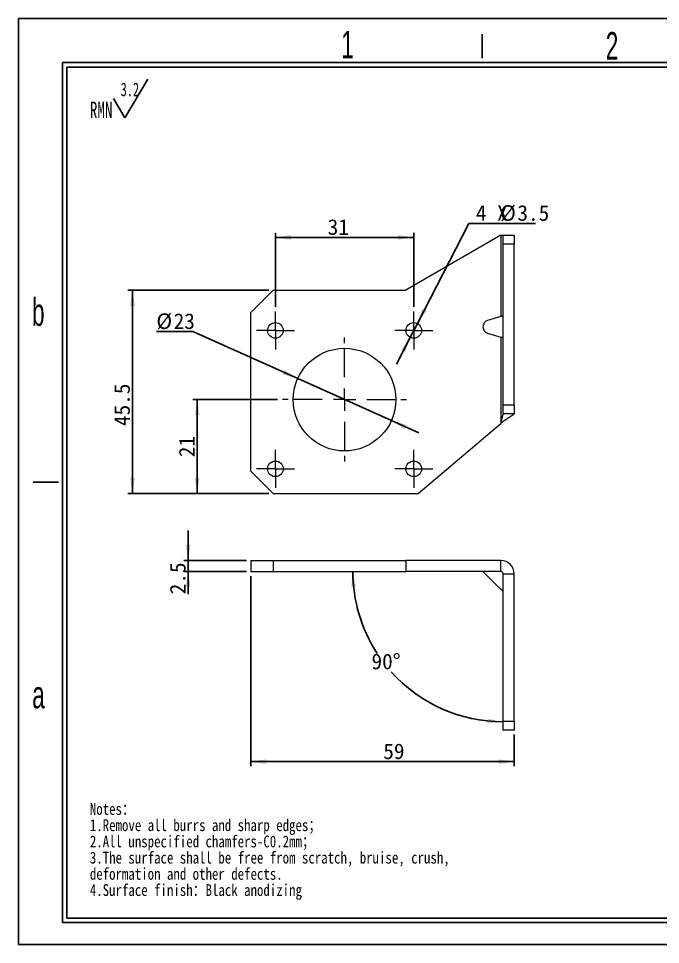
# Model space of a CAD drawing. Header units: millimetres. Extents: x 2 to 295, y 1 to 209.
# Drawn here: x 1.8 to 145.6, y 1.3 to 208.7 of the extents above; entities that cross this region are included whole.
import ezdxf

# ---------------------------------------------------------------- set-up
doc = ezdxf.new("R2010")
doc.units = ezdxf.units.MM
doc.linetypes.add('CENTER', pattern=[10.16, 6.35, -1.27, 1.27, -1.27])
doc.layers.add('DIM', color=5, linetype='Continuous')
doc.layers.add('SLD-0', color=179, linetype='Continuous')
doc.layers.add('中心线', color=1, linetype='CENTER', lineweight=15)
doc.styles.add('SLDTEXTSTYLE0', font='SIMSUN.TTC', dxfattribs={"width": 0.67})
doc.styles.add('SLDTEXTSTYLE14', font='SIMSUN.TTC')
doc.styles.add('SLDTEXTSTYLE3', font='SIMSUN.TTC', dxfattribs={"width": 0.8, "bigfont": 'bigfont'})
doc.styles.add('SLDTEXTSTYLE4', font='SIMSUN.TTC', dxfattribs={"width": 0.8})
doc.styles.add('SLDTEXTSTYLE7', font='GOTHIC.TTF', dxfattribs={"width": 0.61171})
doc.dimstyles.new('SLDDIMSTYLE0', dxfattribs={"dimtxt": 3.5, "dimasz": 3.5, "dimexe": 0, "dimexo": 0.0625, "dimgap": 0.875, "dimtad": 2, "dimrnd": 1e-09, "dimzin": 12, "dimdsep": 46, "dimtxsty": 'SLDTEXTSTYLE0', "dimsah": 1, "dimcen": 0.09, "dimadec": 0, "dimazin": 3, "dimtfac": 1, "dimtofl": 0, "dimtmove": 0, "dimatfit": 3, "dimfxl": 0, "dimfrac": 2, "dimtolj": 1, "dimtzin": 12, "dimarcsym": 0})
doc.dimstyles.new('SLDDIMSTYLE1', dxfattribs={"dimtxt": 3.5, "dimasz": 3.5, "dimexe": 0, "dimexo": 0.0625, "dimgap": 0.875, "dimtad": 0, "dimtih": 1, "dimtoh": 1, "dimrnd": 1e-09, "dimzin": 12, "dimdsep": 46, "dimtxsty": 'SLDTEXTSTYLE0', "dimsah": 1, "dimcen": 0, "dimadec": 0, "dimazin": 3, "dimtfac": 1, "dimtmove": 0, "dimatfit": 3, "dimfxl": 0, "dimfrac": 2, "dimtolj": 1, "dimtzin": 12, "dimarcsym": 0})
doc.dimstyles.new('SLDDIMSTYLE2', dxfattribs={"dimtxt": 3.5, "dimasz": 3.5, "dimexe": 0, "dimexo": 0.0625, "dimgap": 0.875, "dimtad": 2, "dimrnd": 1e-09, "dimzin": 12, "dimdsep": 46, "dimtxsty": 'SLDTEXTSTYLE0', "dimsah": 1, "dimcen": 0.09, "dimadec": 0, "dimazin": 3, "dimtfac": 1, "dimtmove": 0, "dimatfit": 0, "dimfxl": 0, "dimfrac": 2, "dimtolj": 1, "dimtzin": 12, "dimarcsym": 0})
doc.dimstyles.new('SLDDIMSTYLE3', dxfattribs={"dimtxt": 3.5, "dimasz": 3.5, "dimexe": 0, "dimexo": 0.0625, "dimgap": 0.875, "dimtad": 0, "dimtih": 1, "dimtoh": 1, "dimdec": 4, "dimzin": 12, "dimdsep": 46, "dimtxsty": 'SLDTEXTSTYLE0', "dimsah": 1, "dimcen": 0.09, "dimadec": 1, "dimazin": 3, "dimtfac": 1, "dimtdec": 1, "dimtofl": 0, "dimtmove": 0, "dimatfit": 3, "dimfxl": 0, "dimfrac": 2, "dimtolj": 1, "dimtzin": 12, "dimarcsym": 0})

# ---------------------------------------------------------------- blocks, each defined once
blk = doc.blocks.new('SW_NOTE_0')
at = {"layer": 'SLD-0', "color": 0}
for q in [(12.98, 9.35), (5.31, 5.02)]:
    blk.add_line((7.87, 0.69), q, dxfattribs=at)
at = {"layer": 'SLD-0', "color": 0, "attachment_point": 1, "style": 'SLDTEXTSTYLE0'}
for s, insert, char_height in [('3.2', (6.9, 8.55), 3.032), ('RMN', (0, 4.31), 3.704)]:
    blk.add_mtext(s, dxfattribs=dict(at, insert=insert, char_height=char_height))
blk = doc.blocks.new('SW_NOTE_1')
at = {"layer": 'SLD-0', "color": 0, "char_height": 2.6458, "attachment_point": 1}
for s, insert, style in [('Notes\\M+18146', (0, 3.08), 'SLDTEXTSTYLE3'), ('1.Remove all burrs and sharp edges\\M+18147', (0, -0.55), 'SLDTEXTSTYLE3'), ('2.All unspecified chamfers-C0.2mm\\M+18147', (0, -4.19), 'SLDTEXTSTYLE3'), ('3.The surface shall be free from scratch, bruise, crush, ', (0, -7.82), 'SLDTEXTSTYLE4'), ('deformation and other defects.', (0, -11.45), 'SLDTEXTSTYLE4'), ('4.Surface finish\\M+18146Black anodizing', (0, -15.08), 'SLDTEXTSTYLE3')]:
    blk.add_mtext(s, dxfattribs=dict(at, insert=insert, style=style))
blk = doc.blocks.new('_D')
at = {"layer": 'DIM'}
for p, q in [((57.87, 147.82), (26.34, 147.82)), ((27.34, 102.32), (27.34, 147.82)), ((57.87, 102.32), (26.34, 102.32))]:
    blk.add_line(p, q, dxfattribs=at)
for points in [[(27.34, 147.82), (26.8, 144.32), (27.88, 144.32)], [(27.34, 102.32), (27.88, 105.82), (26.8, 105.82)]]:
    blk.add_solid(points, dxfattribs=at)
at = {"layer": 'DIM', "insert": (23.27, 117.4), "char_height": 3.5, "attachment_point": 1, "rotation": 90, "style": 'SLDTEXTSTYLE14'}
blk.add_mtext('45.5', dxfattribs=at)
blk = doc.blocks.new('_D_1')
at = {"layer": 'DIM'}
for p, q in [((59.87, 123.32), (40.84, 123.32)), ((41.84, 123.32), (41.84, 102.32)), ((57.87, 102.32), (40.84, 102.32))]:
    blk.add_line(p, q, dxfattribs=at)
for points in [[(41.84, 123.32), (41.3, 119.82), (42.38, 119.82)], [(41.84, 102.32), (42.38, 105.82), (41.3, 105.82)]]:
    blk.add_solid(points, dxfattribs=at)
at = {"layer": 'DIM', "insert": (37.76, 110.43), "char_height": 3.5, "attachment_point": 1, "rotation": 90, "style": 'SLDTEXTSTYLE14'}
blk.add_mtext('21', dxfattribs=at)
blk = doc.blocks.new('_D_2')
at = {"layer": 'DIM'}
for p, q in [((40.88, 138.57), (32.7, 138.57)), ((64.38, 128.03), (40.88, 138.57)), ((85.36, 118.61), (64.38, 128.03)), ((85.36, 118.61), (91.5, 115.85))]:
    blk.add_line(p, q, dxfattribs=at)
for points in [[(64.38, 128.03), (61.4, 129.95), (60.96, 128.97)], [(85.36, 118.61), (88.33, 116.69), (88.77, 117.67)]]:
    blk.add_solid(points, dxfattribs=at)
at = {"layer": 'DIM', "char_height": 3.5, "attachment_point": 1, "style": 'SLDTEXTSTYLE14'}
for s, insert in [('%%c', (32.7, 142.64)), ('23', (36.57, 142.64))]:
    blk.add_mtext(s, dxfattribs=dict(at, insert=insert))
blk = doc.blocks.new('_D_3')
at = {"layer": 'DIM'}
for p, q in [((59.37, 144.07), (59.37, 160.65)), ((90.37, 144.07), (90.37, 160.65)), ((59.37, 159.65), (90.37, 159.65))]:
    blk.add_line(p, q, dxfattribs=at)
for points in [[(59.37, 159.65), (62.87, 159.11), (62.87, 160.19)], [(90.37, 159.65), (86.87, 160.19), (86.87, 159.11)]]:
    blk.add_solid(points, dxfattribs=at)
at = {"layer": 'DIM', "insert": (71.08, 163.72), "char_height": 3.5, "attachment_point": 1, "style": 'SLDTEXTSTYLE14'}
blk.add_mtext('31', dxfattribs=at)
blk = doc.blocks.new('_D_4')
at = {"layer": 'DIM'}
for p, q in [((91.17, 140.37), (102.69, 162.8)), ((102.69, 162.8), (117.67, 162.8)), ((89.57, 137.26), (91.17, 140.37)), ((89.57, 137.26), (86.49, 131.27))]:
    blk.add_line(p, q, dxfattribs=at)
for points in [[(91.17, 140.37), (93.25, 143.24), (92.29, 143.73)], [(89.57, 137.26), (87.49, 134.39), (88.45, 133.9)]]:
    blk.add_solid(points, dxfattribs=at)
at = {"layer": 'DIM', "char_height": 3.5, "attachment_point": 1, "style": 'SLDTEXTSTYLE14'}
for s, insert in [('4 X ', (104.28, 166.87)), ('%%c', (109.72, 166.87)), ('3.5', (113.59, 166.87))]:
    blk.add_mtext(s, dxfattribs=dict(at, insert=insert))
blk = doc.blocks.new('SW_CENTERMARKSYMBOL_0')
at = {"layer": '中心线', "color": 0}
for p, q in [((0, 2.5), (0, 4.25)), ((0, 0), (0, 2.5)), ((-2.5, 0), (-4.25, 0)), ((0, 0), (-2.5, 0)), ((0, 0), (0, -2.5)), ((0, 0), (2.5, 0)), ((2.5, 0), (4.25, 0)), ((0, -2.5), (0, -4.25))]:
    blk.add_line(p, q, dxfattribs=at)
blk = doc.blocks.new('SW_CENTERMARKSYMBOL_1')
at = {"layer": '中心线', "color": 0}
for p, q in [((0, 2.5), (0, 4.25)), ((0, 0), (0, 2.5)), ((-2.5, 0), (-4.25, 0)), ((0, 0), (-2.5, 0)), ((0, 0), (0, -2.5)), ((0, 0), (2.5, 0)), ((2.5, 0), (4.25, 0)), ((0, -2.5), (0, -4.25))]:
    blk.add_line(p, q, dxfattribs=at)
blk = doc.blocks.new('SW_CENTERMARKSYMBOL_2')
at = {"layer": '中心线', "color": 0}
for p, q in [((0, 2.5), (0, 4.25)), ((0, 0), (0, 2.5)), ((-2.5, 0), (-4.25, 0)), ((0, 0), (-2.5, 0)), ((0, 0), (0, -2.5)), ((0, 0), (2.5, 0)), ((2.5, 0), (4.25, 0)), ((0, -2.5), (0, -4.25))]:
    blk.add_line(p, q, dxfattribs=at)
blk = doc.blocks.new('SW_CENTERMARKSYMBOL_3')
at = {"layer": '中心线', "color": 0}
for p, q in [((0, 2.5), (0, 4.25)), ((0, 0), (0, 2.5)), ((-2.5, 0), (-4.25, 0)), ((0, 0), (-2.5, 0)), ((0, 0), (0, -2.5)), ((0, 0), (2.5, 0)), ((2.5, 0), (4.25, 0)), ((0, -2.5), (0, -4.25))]:
    blk.add_line(p, q, dxfattribs=at)
blk = doc.blocks.new('SW_CENTERMARKSYMBOL_4')
at = {"layer": '中心线', "color": 0}
for p, q in [((0, 5), (0, 14)), ((0, 0), (0, 2.5)), ((-5, 0), (-14, 0)), ((0, 0), (-2.5, 0)), ((0, 0), (0, -2.5)), ((0, 0), (2.5, 0)), ((5, 0), (14, 0)), ((0, -5), (0, -14))]:
    blk.add_line(p, q, dxfattribs=at)
blk = doc.blocks.new('_D_14')
at = {"layer": 'DIM'}
for start, end in [(180, 213.1107), (221.8599, 270)]:
    blk.add_arc((110.37, 84.81), 33.65, start, end, dxfattribs=at)
for points in [[(76.72, 84.81), (76.36, 81.29), (77.44, 81.35)], [(110.37, 51.16), (106.9, 51.88), (106.85, 50.8)]]:
    blk.add_solid(points, dxfattribs=at)
at = {"layer": 'DIM', "insert": (80.9, 66.43), "char_height": 3.5, "attachment_point": 1, "style": 'SLDTEXTSTYLE14'}
blk.add_mtext('90°', dxfattribs=at)
blk = doc.blocks.new('_D_15')
at = {"layer": 'DIM'}
for p, q in [((53.87, 83.81), (53.87, 41.24)), ((112.87, 48.31), (112.87, 41.24)), ((53.87, 42.24), (112.87, 42.24))]:
    blk.add_line(p, q, dxfattribs=at)
for points in [[(53.87, 42.24), (57.37, 41.7), (57.37, 42.78)], [(112.87, 42.24), (109.37, 42.78), (109.37, 41.7)]]:
    blk.add_solid(points, dxfattribs=at)
at = {"layer": 'DIM', "insert": (83.54, 46.31), "char_height": 3.5, "attachment_point": 1, "style": 'SLDTEXTSTYLE14'}
blk.add_mtext('59', dxfattribs=at)
blk = doc.blocks.new('_D_16')
at = {"layer": 'DIM'}
for p, q in [((39.82, 87.31), (39.82, 94.04)), ((52.87, 87.31), (38.82, 87.31)), ((39.82, 87.31), (39.82, 84.81)), ((52.87, 84.81), (38.82, 84.81)), ((39.82, 84.81), (39.82, 79.72))]:
    blk.add_line(p, q, dxfattribs=at)
for points in [[(39.82, 87.31), (40.36, 90.81), (39.28, 90.81)], [(39.82, 84.81), (39.28, 81.31), (40.36, 81.31)]]:
    blk.add_solid(points, dxfattribs=at)
at = {"layer": 'DIM', "insert": (35.74, 79.72), "char_height": 3.5, "attachment_point": 1, "rotation": 90, "style": 'SLDTEXTSTYLE14'}
blk.add_mtext('2.5', dxfattribs=at)

msp = doc.modelspace()

# ---------------------------------------------------------------- linework, layer by layer
at = {"color": 7, "linetype": 'Continuous', "lineweight": 15}
for p, q in [((109.86876, 160.11728), (88.56454, 147.81729)), ((109.86876, 160.11728), (110.36878, 160.11728)), ((109.86876, 160.11728), (109.86876, 141.96235)), ((110.36878, 160.11728), (112.86878, 160.11728)), ((110.36878, 158.11728), (110.36878, 160.11728)), ((112.86878, 160.11728), (112.86878, 158.11728)), ((112.86878, 158.11728), (110.36878, 158.11728)), ((110.36878, 122.11729), (110.36878, 158.11728)), ((112.86878, 122.11729), (112.86878, 158.11728)), ((53.86876, 142.81729), (58.86876, 147.81729)), ((58.86876, 147.81729), (88.56454, 147.81729)), ((53.86876, 107.31729), (53.86876, 142.81729)), ((109.86876, 141.96235), (106.92479, 141.05007)), ((106.92479, 138.1845), (109.86876, 137.27223)), ((109.86876, 137.27223), (109.86876, 117.99607)), ((110.36878, 122.11729), (112.86878, 122.11729)), ((110.36878, 120.11729), (110.36878, 122.11729)), ((112.86878, 122.11729), (112.86878, 120.11729)), ((112.86878, 120.11729), (110.36878, 120.11729)), ((91.39018, 102.31729), (109.86876, 117.99607)), ((53.86876, 107.31729), (58.86876, 102.31729)), ((58.86876, 102.31729), (91.39018, 102.31729)), ((53.86876, 87.31284), (53.86876, 84.81284)), ((53.86876, 87.31284), (58.86876, 87.31284)), ((58.86876, 87.31284), (58.86876, 84.81284)), ((58.86876, 87.31284), (88.56454, 87.31284)), ((88.56454, 87.31284), (88.56454, 84.81284)), ((109.86876, 87.31284), (88.56454, 87.31284)), ((109.86876, 84.81284), (109.86876, 87.31284)), ((53.86876, 84.81284), (58.86876, 84.81284)), ((58.86876, 84.81284), (88.56454, 84.81284)), ((109.86876, 84.81284), (88.56454, 84.81284)), ((110.36878, 84.31284), (112.86878, 84.31284)), ((110.36878, 51.31284), (110.36878, 84.31284)), ((112.86878, 51.31284), (112.86878, 84.31284)), ((110.36878, 51.31284), (112.86878, 51.31284)), ((110.36878, 49.31284), (110.36878, 51.31284)), ((112.86878, 51.31284), (112.86878, 49.31284)), ((112.86878, 49.31284), (110.36878, 49.31284))]:
    msp.add_line(p, q, dxfattribs=at)
at = {"color": 7, "linetype": 'Continuous', "lineweight": 15, "flags": 128}
msp.add_lwpolyline([(105.86878, 84.81284), (108.11876, 82.56284), (110.36878, 80.31284)], dxfattribs=at)
at = {"color": 7, "linetype": 'Continuous', "lineweight": 15}
for centre, radius in [((59.36877, 138.81729), 1.75), ((90.36877, 138.81729), 1.75), ((74.86877, 123.31729), 11.5), ((59.36877, 107.81729), 1.75), ((90.36877, 107.81729), 1.75)]:
    msp.add_circle(centre, radius, dxfattribs=at)
for radius in [3, 0.5]:
    msp.add_arc((109.86877, 84.31284), radius, 0, 90, dxfattribs=at)
for points, knots in [([(106.92479, 141.05007), (106.79212, 140.99647), (106.50261, 140.87952), (106.14998, 140.53763), (105.91286, 140.08434), (105.84069, 139.57591), (105.94027, 139.07219), (106.20152, 138.63217), (106.5514, 138.3289), (106.81671, 138.2263), (106.92479, 138.1845)], [0, 0, 0, 0, 0.112393797, 0.245248949, 0.377925025, 0.510595058, 0.643306089, 0.776007986, 0.908750299, 1, 1, 1, 1]), ([(109.86876, 141.96235), (109.92219, 141.97739), (110.02918, 142.0075), (110.17602, 142.02822), (110.28712, 142.0263), (110.35644, 142.0041), (110.36469, 141.97618), (110.36878, 141.96235)], [0, 0, 0, 0, 0.208353407, 0.417170908, 0.615942229, 0.809673444, 1, 1, 1, 1]), ([(110.36878, 137.27223), (110.36387, 137.25719), (110.35405, 137.22707), (110.27409, 137.20636), (110.1568, 137.20827), (110.01584, 137.23047), (109.91749, 137.25839), (109.86876, 137.27223)], [0, 0, 0, 0, 0.208344172, 0.417146418, 0.615930888, 0.809665698, 1, 1, 1, 1]), ([(109.86877, 117.99607), (109.9248, 118.04296), (110.03857, 118.13815), (110.21514, 118.27785), (110.39786, 118.41748), (110.58559, 118.55599), (110.77661, 118.69283), (110.9692, 118.8273), (111.16151, 118.95876), (111.35163, 119.08654), (111.53764, 119.20997), (111.7176, 119.32841), (111.88962, 119.44119), (112.05189, 119.54766), (112.20274, 119.64714), (112.34064, 119.73899), (112.46428, 119.82254), (112.57256, 119.89713), (112.66464, 119.96211), (112.7399, 120.0168), (112.79816, 120.06062), (112.839, 120.09255), (112.86416, 120.11325), (112.86724, 120.11595), (112.86877, 120.11729)], [0, 0, 0, 0, 0.041678872, 0.084620371, 0.128678294, 0.17370678, 0.219560773, 0.266096461, 0.313171716, 0.360646557, 0.408383641, 0.456248812, 0.504111734, 0.551846604, 0.599333003, 0.64645689, 0.693111779, 0.739200154, 0.784635142, 0.829342522, 0.873263104, 0.916355544, 0.958599622, 1, 1, 1, 1]), ([(110.36877, 120.11729), (110.36877, 120.11729), (110.35517, 120.04864), (110.29898, 119.81075), (110.25648, 119.6415), (110.15421, 119.23907), (110.09478, 119.00589), (109.97705, 118.51226), (109.919, 118.25179), (109.86877, 117.99607)], [0, 0, 0, 0, 0.25, 0.25, 0.5, 0.5, 0.75, 0.75, 1, 1, 1, 1])]:
    msp.add_open_spline(points, degree=3, knots=knots, dxfattribs=at)
at = {"layer": 'SLD-0'}
for p, q in [((1.81204, 208.67374), (295.10656, 208.67374)), ((1.81204, 1.29378), (1.81204, 208.67374)), ((12.67482, 7.21892), (12.67482, 197.81098)), ((12.67482, 197.81098), (289.18142, 197.81098)), ((289.18142, 7.21892), (12.67482, 7.21892)), ((295.10656, 1.29378), (1.81204, 1.29378))]:
    msp.add_line(p, q, dxfattribs=at)
at = {"layer": 'SLD-0', "color": 6, "linetype": 'Continuous'}
for p, q in [((105.70104, 199.78603), (105.70104, 205.16949)), ((11.6873, 6.2314), (11.6873, 198.7985)), ((11.6873, 198.7985), (290.16894, 198.7985)), ((10.80456, 104.8527), (5.06807, 104.8527)), ((290.16894, 6.2314), (11.6873, 6.2314))]:
    msp.add_line(p, q, dxfattribs=at)

# ---------------------------------------------------------------- block references
at = {"layer": 'SLD-0'}
msp.add_blockref('SW_NOTE_0', (17.795, 185.75885), dxfattribs=at)
at = {"layer": 'SLD-0', "color": 5}
msp.add_blockref('SW_NOTE_1', (17.795, 29.88535), dxfattribs=at)
at = {"layer": '中心线'}
for name, p in [('SW_CENTERMARKSYMBOL_2', (59.36877, 138.81729)), ('SW_CENTERMARKSYMBOL_3', (90.36877, 138.81729)), ('SW_CENTERMARKSYMBOL_4', (74.86877, 123.31729)), ('SW_CENTERMARKSYMBOL_0', (59.36877, 107.81729)), ('SW_CENTERMARKSYMBOL_1', (90.36877, 107.81729))]:
    msp.add_blockref(name, p, dxfattribs=at)

# ---------------------------------------------------------------- texts
at = {"layer": 'SLD-0', "char_height": 6.17202, "attachment_point": 1, "style": 'SLDTEXTSTYLE7'}
for s, insert in [('1', (74.11098, 205.89882)), ('2', (133.38806, 205.6552)), ('b', (4.83464, 146.01941)), ('a', (4.87979, 60.35108))]:
    msp.add_mtext(s, dxfattribs=dict(at, insert=insert))

# ---------------------------------------------------------------- dimensions: what is measured, and where the dimension line sits
at = {"layer": 'DIM'}
dim = msp.add_diameter_dim_2p(p1=(91.16844, 140.37389), p2=(89.56909, 137.26068), text='4 X <>', dimstyle='SLDDIMSTYLE1', dxfattribs=at)
dim.commit()
dim.dimension.update_dxf_attribs({"geometry": '_D_4', "text_midpoint": (110.97443, 165.33428), "dimtype": 163})
for base, p1, p2, angle, dimstyle, picture, middle in [((90.36877, 159.64743), (59.36877, 143.06729), (90.36877, 143.06729), 0, 'SLDDIMSTYLE0', '_D_3', (72.43682, 159.64743)), ((27.34273, 147.81729), (58.86877, 102.31729), (58.86877, 147.81729), 90, 'SLDDIMSTYLE0', '_D', (27.34273, 120.12157)), ((41.83712, 102.31729), (60.86877, 123.31729), (58.86877, 102.31729), 90, 'SLDDIMSTYLE0', '_D_1', (41.83712, 111.79271)), ((39.8171, 84.81284), (53.86877, 87.31284), (53.86877, 84.81284), 90, 'SLDDIMSTYLE2', '_D_16', (39.8171, 81.76119))]:
    dim = msp.add_linear_dim(base=base, p1=p1, p2=p2, angle=angle, dimstyle=dimstyle, dxfattribs=at)
    dim.commit()
    dim.dimension.update_dxf_attribs({"geometry": picture, "text_midpoint": middle, "dimtype": 160})
dim = msp.add_diameter_dim_2p(p1=(64.37668, 128.02539), p2=(85.36085, 118.60918), dimstyle='SLDDIMSTYLE1', dxfattribs=at)
dim.commit()
dim.dimension.update_dxf_attribs({"geometry": '_D_2', "text_midpoint": (35.9961, 141.10599), "dimtype": 163})
dim = msp.add_angular_dim_2l(base=(78.11219, 75.22409), line1=((109.86877, 84.81284), (53.86877, 84.81284)), line2=((110.36877, 49.31284), (110.36877, 84.31284)), dimstyle='SLDDIMSTYLE3', dxfattribs=at)
dim.commit()
dim.dimension.update_dxf_attribs({"geometry": '_D_14', "text_midpoint": (83.62025, 64.39354), "dimtype": 162})
dim = msp.add_linear_dim(base=(112.86877, 42.23842), p1=(53.86877, 84.81284), p2=(112.86877, 49.31284), dimstyle='SLDDIMSTYLE0', dxfattribs=at)
dim.commit()
dim.dimension.update_dxf_attribs({"geometry": '_D_15', "text_midpoint": (84.89942, 42.23842), "dimtype": 160})

doc.saveas('drawing.dxf')
